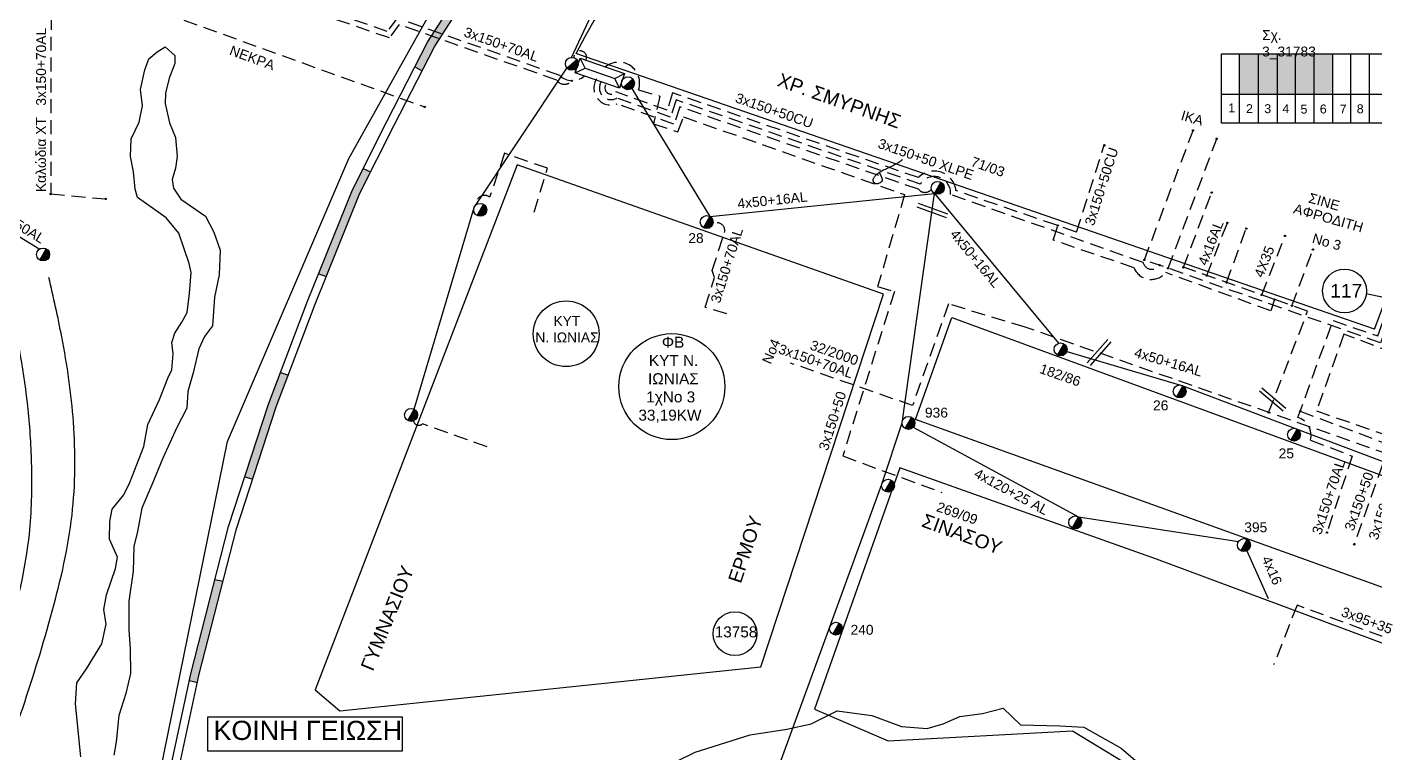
# Model space of a CAD drawing. Header units: millimetres. Extents: x 1421 to 7616, y 908 to 2861.
# Drawn here: x 7009.7 to 7255.4, y 2169.3 to 2301.8 of the extents above; entities that cross this region are included whole.
import ezdxf
from ezdxf.enums import TextEntityAlignment as Align
from ezdxf.lldxf.tags import DXFTag

# ---------------------------------------------------------------- set-up
doc = ezdxf.new("R2010")
doc.units = ezdxf.units.MM
doc.linetypes.add('DASHED', pattern=[19.05, 12.7, -6.35])
for name, color, linetype, lineweight in [('3x150+35', 7, 'DASHED', 30), ('3x150+50', 7, 'Continuous', 30), ('3x150+50 XLPE', 7, 'SYN_LINE', 30), ('3x150+70', 7, 'Continuous', 30), ('4x16', 7, 'Continuous', 30), ('4X35', 7, 'DASHED', 30), ('Άγνωστα', 7, 'Continuous', 30), ('Γυμνά εναέρια ΧΤ (3Φ) 4x50AL', 7, 'Continuous', 30), ('Γυμνά εναέρια ΧΤ και ΦΟΠ (3Φ)   4x50+16AL', 7, 'Continuous', 30), ('Εναέρια παροχή ΧΤ 4x16', 7, 'SYN_LINE', 30), ('Καλωδια Χ.Τ 3x95+35', 7, 'DASHED', 30), ('Καλώδια ΧΤ   3x150+50CU', 7, 'DASHED', 30), ('Καλώδια ΧΤ   3x150+70AL', 7, 'DASHED', 30), ('Καλώδια ΧΤ   3x150AL+50CU', 7, 'DASHED', 30), ('Συνεστραμμένα ΧΤ   3x70+54.6+25 AL', 7, 'SYN_LINE', 30), ('Συνεστραμμένα ΧΤ   4x120+25 AL', 7, 'SYN_LINE', 30), ('Υπόγεια Καλώδια Δικτύου ΧΤ   .10', 7, 'DASHED', 30), ('Υπόγεια Καλώδια Δικτύου ΧΤ   .15', 7, 'DASHED', 30), ('Υπόγεια καλώδια Παροχών ΧΤ   4x16AL', 7, 'DASHED', 30)]:
    doc.layers.add(name, color=color, linetype=linetype, lineweight=lineweight)
for name, color, linetype in [('Pillar OTE', 7, 'Continuous'), ('TEXT ΚΑΛΩΔΙΩΝ', 7, 'Continuous'), ('ΑΓΝΩΣΤΟ ΥΠΟΓΕΙΟ ΚΑΛΩΔΙΟ', 7, 'DASHED'), ('Επιγραφές - Σχήματα', 7, 'Continuous'), ('Στύλος ΦΜ', 7, 'Continuous'), ('Στύλος ΦΜ @ 1', 7, 'Continuous'), ('Συνδέσεις', 7, 'Continuous'), ('Τομή', 7, 'Continuous'), ('Υποσταθμός εναέριος 2 στύλων', 7, 'Continuous'), ('Υποσταθμός πόλεως', 7, 'Continuous'), ('Υπόβαθρο ΔΕΗ', 7, 'Continuous'), ('ΦΥΣΙΚΟ ΑΕΡΙΟ', 7, 'NATURAL_GAS_SUPPLY')]:
    doc.layers.add(name, color=color, linetype=linetype)
doc.styles.add('arial', font='ARIAL.TTF')
doc.styles.get("Standard").update_dxf_attribs({"font": 'ARIAL.TTF', "height": 1.8})
tags = doc.linetypes.add('NATURAL_GAS_SUPPLY', pattern='A,12.7,-5.08,["ΦΑ",Standard,S=2.54,R=0,X=-2.54,Y=-1.27],-5.08', length=22.86).pattern_tags.tags
tags[6] = DXFTag(74, 10)
doc.linetypes.add('PRANES_1r', pattern='A,0.5,[137,SPECLINE.shx,S=1,R=180,X=0,Y=0],0.5', length=1)
doc.linetypes.add('SYN_LINE', pattern='A,0.5,-0.0001,["/\\/\\/\\/",Standard,S=0.1,R=0,X=0,Y=-0.05],-0.25', length=0.7501)

# ---------------------------------------------------------------- blocks, each defined once
blk = doc.blocks.new('ΥΠΑΡΧΩΝ ΤΣΙΜΕΝΤΕΝΙΟΣ ΣΤΥΛΟΣ')
at = {"layer": 'Στύλος ΦΜ'}
blk.add_hatch(color=7, dxfattribs=at).paths.add_polyline_path([(-1.29, -2.28, 0.574793), (2.62, 0, 0.268822), (1.3, 2.27)])
at = {"layer": 'Στύλος ΦΜ', "color": 7}
blk.add_line((-1.29, -2.28), (1.3, 2.27), dxfattribs=at)
blk.add_circle((0, 0), 2.62, dxfattribs=at)
at = {"layer": 'Στύλος ΦΜ', "flags": 4}
for tag, p in [('ΑΡΙΘΜΟΣ', (-4.68, 8.05)), ('ΤΥΠΟΣ', (-4.91, 3.03))]:
    blk.add_attdef(tag, p, '', height=4, dxfattribs=at)
blk = doc.blocks.new('ΥΠΟΣΤΑΘΜΟΣ ΕΝΑΕΡΙΟΣ ΕΠΙ 2 ΣΤΥΛΩΝ')
at = {"layer": 'Υποσταθμός εναέριος 2 στύλων', "linetype": 'Continuous'}
for points in [[(-11.97, -2.11, 0.574793), (-8.45, -0.07, 0.268822), (-9.64, 1.98)], [(9.68, -2.15, 0.574793), (13.19, -0.1, 0.268822), (12.01, 1.95)]]:
    blk.add_hatch(color=256, dxfattribs=at).paths.add_polyline_path(points)
for p, q in [((-11.97, -2.11), (-9.64, 1.98)), ((9.68, -2.15), (12.01, 1.95))]:
    blk.add_line(p, q, dxfattribs=at)
for centre in [(-10.81, -0.07), (10.84, -0.1)]:
    blk.add_circle(centre, 2.36, dxfattribs=at)
at = {"layer": 'Υποσταθμός πόλεως', "linetype": 'Continuous', "ltscale": 40}
blk.add_lwpolyline([(-8.57, 2.82), (8.57, 2.82), (8.57, -2.82), (-8.57, -2.82)], close=True, dxfattribs=at)
for points in [[(-5.75, 0), (-8.57, 2.82)], [(-8.57, -2.82), (-5.75, 0)], [(-5.75, 0), (5.75, 0)], [(5.75, 0), (8.57, 2.82)], [(8.57, -2.82), (5.75, 0)]]:
    blk.add_lwpolyline(points, dxfattribs=at)
at = {"layer": 'Υποσταθμός εναέριος 2 στύλων', "ltscale": 40, "flags": 1}
for tag, p in [('ΜΕΤΑΣΧΗΜΑΤΙΣΜΟΣ', (14.09, 2.51)), ('ΙΣΧΥΣ', (14.07, -0.28)), ('ΑΡΙΘΜΟΣ', (14.19, -3))]:
    blk.add_attdef(tag, p, '', height=1.8, dxfattribs=at)
blk = doc.blocks.new('_ΣΥΝΔΕΣΗ')
at = {"layer": 'Συνδέσεις', "linetype": 'SYN_LINE', "ltscale": 40}
blk.add_hatch(color=256, dxfattribs=at).paths.add_polyline_path([(0.5, -0.01, 1), (-0.5, -0.01, 1)])
at = {"layer": 'Συνδέσεις'}
blk.add_circle((0, -0.01), 0.5, dxfattribs=at)
blk = doc.blocks.new('ΤΟΜΗ')
at = {"layer": 'Τομή', "ltscale": 40}
for p, q in [((11.33, -0.65), (-11.4, -0.65)), ((11.33, -3.42), (-11.4, -3.42))]:
    blk.add_line(p, q, dxfattribs=at)

msp = doc.modelspace()

# ---------------------------------------------------------------- hatches: boundary and pattern name
at = {"layer": 'Καλώδια ΧΤ   3x150AL+50CU', "linetype": 'DASHED', "lineweight": -3, "ltscale": 0.2}
h = msp.add_hatch(color=2, dxfattribs=at)
h.dxf.hatch_style = 1
h.paths.add_polyline_path([(7234.14, 2296.87), (7230.7, 2296.87), (7230.7, 2289.51), (7234.14, 2289.5)])
h = msp.add_hatch(color=5, dxfattribs=at)
h.dxf.hatch_style = 1
h.paths.add_polyline_path([(7234.14, 2289.5), (7237.58, 2289.5), (7237.58, 2296.87), (7234.14, 2296.87)])
h = msp.add_hatch(color=27, dxfattribs=at)
h.dxf.hatch_style = 1
h.paths.add_polyline_path([(7240.87, 2296.87), (7237.58, 2296.87), (7237.58, 2289.5), (7240.87, 2289.5)])
h = msp.add_hatch(color=6, dxfattribs=at)
h.dxf.hatch_style = 1
h.paths.add_polyline_path([(7240.87, 2289.5), (7244.26, 2289.49), (7244.26, 2296.87), (7240.87, 2296.87)])
h = msp.add_hatch(color=133, dxfattribs=at)
h.dxf.hatch_style = 1
h.paths.add_polyline_path([(7244.26, 2289.49), (7247.66, 2289.49), (7247.66, 2296.87), (7244.26, 2296.87)])
at = {"layer": 'Υπόβαθρο ΔΕΗ', "linetype": 'Continuous', "lineweight": -3, "ltscale": 0.1}
h = msp.add_hatch(color=256, dxfattribs=at)
h.dxf.hatch_style = 1
h.paths.add_polyline_path([(7045.41, 2200.62), (7043.94, 2200.95), (7039.53, 2183.74), (7039.27, 2182.51), (7040.73, 2182.15), (7040.99, 2183.4)])
h.paths.add_polyline_path([(7055.12, 2232.43), (7057.31, 2238.21), (7055.9, 2238.72), (7053.7, 2232.93), (7049.38, 2219.69), (7050.82, 2219.25)])
h.paths.add_polyline_path([(7070.35, 2271.44), (7072.31, 2275.33), (7070.94, 2275.94), (7068.98, 2272.06), (7062.83, 2256.73), (7064.25, 2256.24)])
h.paths.add_polyline_path([(7091.64, 2310.14), (7091.71, 2310.23), (7090.5, 2311.11), (7090.4, 2310.98), (7082.69, 2298.99), (7080.36, 2294.46), (7081.69, 2293.77), (7083.99, 2298.24)])
h.paths.add_polyline_path([(7117.48, 2339), (7118.73, 2340.14), (7117.68, 2341.21), (7116.44, 2340.08), (7103.26, 2326.89), (7104.35, 2325.86)])
h.paths.add_polyline_path([(7146.02, 2362.44), (7150.02, 2365.2), (7149.11, 2366.39), (7145.15, 2363.66), (7132.71, 2354.56), (7133.48, 2353.27)])
h.paths.add_polyline_path([(7186.67, 2383.53), (7186.12, 2384.93), (7169.78, 2377.84), (7166.95, 2376.36), (7167.69, 2375.06), (7170.43, 2376.48)])
h.paths.add_polyline_path([(7225.06, 2396.71), (7224.54, 2398.12), (7206.55, 2392.26), (7205.62, 2391.94), (7206.16, 2390.54), (7207.02, 2390.83)])

# ---------------------------------------------------------------- linework, layer by layer
at = {"lineweight": -3, "ltscale": 0.2}
msp.add_circle((7127.2, 2236.13), 9.67, dxfattribs=at)
at = {"layer": '3x150+35', "color": 206, "lineweight": -3, "ltscale": 0.2}
msp.add_lwpolyline([(7102.1, 2267.94), (7104.55, 2275.96), (7096.7, 2278.72), (7094, 2270.69, 0.683676), (7091.59, 2269.35, -8.636527)], format="xyb", dxfattribs=at)
at = {"layer": '3x150+50', "color": 30, "linetype": 'DASHED', "lineweight": -3, "ltscale": 0.2}
msp.add_lwpolyline([(7115.11, 2294.45, -0.756856), (7121.14, 2290.3), (7125.04, 2289.15), (7123.86, 2284.07), (7128.33, 2282.61), (7129.32, 2285.36), (7169.64, 2271.17), (7164.71, 2254.4), (7167.78, 2253.49), (7158.36, 2223.48), (7176.44, 2216.82)], format="xyb", dxfattribs=at)
at = {"layer": '3x150+50', "color": 27, "linetype": 'DASHED', "lineweight": -3, "ltscale": 0.2}
msp.add_lwpolyline([(7241.74, 2231.65), (7258.03, 2225.5), (7251.59, 2207.36)], dxfattribs=at)
at = {"layer": '3x150+50', "color": 206, "linetype": 'DASHED', "lineweight": -3, "ltscale": 0.2}
msp.add_arc((7110.51, 2296.21), 1.17, 332.6271, 182.705, dxfattribs=at)
at = {"layer": '3x150+50 XLPE', "color": 6, "linetype": 'DASHED', "lineweight": -3, "ltscale": 0.2}
msp.add_lwpolyline([(7174.52, 2272.15, -0.480899), (7172.16, 2272.14), (7128.64, 2287.19), (7127.6, 2283.99), (7117.26, 2287.72, -0.723703), (7113.48, 2292.27, -0.723703)], format="xyb", dxfattribs=at)
at = {"layer": '3x150+50 XLPE', "color": 62, "linetype": 'DASHED', "lineweight": -3, "ltscale": 0.2}
msp.add_lwpolyline([(7216.1, 2258.28, -0.647665), (7213.09, 2258.79), (7178, 2271.19, 0.787628), (7172.49, 2273.09), (7127.99, 2288.44), (7126.97, 2285.28), (7117.21, 2288.8, -0.788055), (7114.33, 2291.74)], format="xyb", dxfattribs=at)
msp.add_lwpolyline([(7258.07, 2248.68), (7256.36, 2244.14), (7213.34, 2259.25)], dxfattribs=at)
at = {"layer": '3x150+70', "color": 133, "linetype": 'DASHED', "lineweight": -3, "ltscale": 0.2}
msp.add_lwpolyline([(7261.82, 2242.48, -0.598871), (7258.75, 2242.28), (7249.71, 2245.69), (7244.7, 2231.7), (7271.51, 2222.44, -0.940521), (7270.62, 2218.9), (7269, 2219.37)], format="xyb", dxfattribs=at)
at = {"layer": '3x150+70', "color": 206, "linetype": 'DASHED', "lineweight": -3, "ltscale": 0.2}
msp.add_lwpolyline([(7093.54, 2225.17), (7081.74, 2229.33, -0.572217), (7080.11, 2229.88, -6.288294)], format="xyb", dxfattribs=at)
at = {"layer": '4x16', "color": 133, "linetype": 'DASHED', "lineweight": -3, "ltscale": 0.2}
msp.add_lwpolyline([(7014.01, 2271.28), (7024, 2270.37)], dxfattribs=at)
at = {"layer": '4X35', "color": 1, "lineweight": -3, "ltscale": 0.2}
msp.add_lwpolyline([(7234.73, 2252.86), (7238.96, 2263.64)], dxfattribs=at)
at = {"layer": 'Pillar OTE', "lineweight": -3, "ltscale": 40}
for points in [[(7227.37, 2284.23), (7227.37, 2296.87), (7257.7, 2296.87), (7257.7, 2284.2), (7227.37, 2284.23)], [(7230.7, 2284.23), (7230.7, 2296.87)], [(7234.14, 2284.22), (7234.14, 2296.87)], [(7237.58, 2284.22), (7237.58, 2296.87)], [(7240.87, 2284.22), (7240.87, 2296.87)], [(7244.26, 2284.21), (7244.26, 2296.87)], [(7247.66, 2284.21), (7247.66, 2296.87)], [(7250.99, 2284.21), (7250.99, 2296.87)], [(7254.38, 2284.2), (7254.38, 2296.87)], [(7227.37, 2289.51), (7257.7, 2289.48)]]:
    msp.add_lwpolyline(points, dxfattribs=at)
at = {"layer": 'Άγνωστα', "lineweight": -3}
msp.add_lwpolyline([(7164.92, 2275.27), (7165.25, 2274.76), (7165.44, 2274.34), (7165.52, 2274.01), (7165.52, 2273.76), (7165.44, 2273.56), (7165.31, 2273.42), (7165.17, 2273.32), (7165.02, 2273.25), (7164.89, 2273.2), (7164.77, 2273.16), (7164.68, 2273.13), (7164.59, 2273.12), (7164.52, 2273.12), (7164.45, 2273.13), (7164.39, 2273.15), (7164.33, 2273.18), (7164.27, 2273.22), (7164.2, 2273.25), (7164.14, 2273.3), (7164.08, 2273.35), (7164.03, 2273.4), (7163.98, 2273.46), (7163.94, 2273.53), (7163.91, 2273.59), (7163.89, 2273.66), (7163.88, 2273.73), (7163.89, 2273.81), (7163.9, 2273.88), (7163.92, 2273.96), (7163.95, 2274.04), (7163.98, 2274.13), (7164.02, 2274.21), (7164.07, 2274.3), (7164.13, 2274.39), (7164.19, 2274.48), (7164.26, 2274.57), (7164.33, 2274.67), (7164.42, 2274.76), (7164.51, 2274.85), (7164.62, 2274.94), (7164.73, 2275.04), (7164.86, 2275.13), (7164.99, 2275.22), (7165.14, 2275.32), (7165.31, 2275.41), (7165.49, 2275.51), (7165.68, 2275.61), (7165.9, 2275.72), (7166.13, 2275.82), (7166.37, 2275.94), (7166.63, 2276.05), (7166.89, 2276.17), (7167.15, 2276.29), (7167.4, 2276.41), (7167.64, 2276.53), (7167.87, 2276.65), (7168.08, 2276.76), (7168.28, 2276.88), (7168.45, 2276.99), (7168.6, 2277.09), (7168.74, 2277.19), (7168.86, 2277.27), (7168.96, 2277.35), (7169.04, 2277.41), (7169.1, 2277.46), (7169.15, 2277.5), (7169.19, 2277.53), (7169.21, 2277.55), (7169.23, 2277.56), (7169.24, 2277.56), (7169.24, 2277.57), (7169.24, 2277.57), (7169.24, 2277.57), (7169.24, 2277.57), (7169.24, 2277.57), (7169.24, 2277.57), (7169.24, 2277.57), (7169.24, 2277.57), (7169.24, 2277.57), (7169.24, 2277.57)], dxfattribs=at)
at = {"layer": 'ΑΓΝΩΣΤΟ ΥΠΟΓΕΙΟ ΚΑΛΩΔΙΟ', "color": 62, "lineweight": -3, "ltscale": 0.2}
for points in [[(7213.34, 2259.25), (7222.21, 2282.89)], [(7217.67, 2257.73), (7226.54, 2281.37)]]:
    msp.add_lwpolyline(points, dxfattribs=at)
at = {"layer": 'ΑΓΝΩΣΤΟ ΥΠΟΓΕΙΟ ΚΑΛΩΔΙΟ', "color": 1, "lineweight": -3, "ltscale": 0.2}
for points in [[(7220.46, 2257.9), (7225.62, 2271.54)], [(7228.32, 2255.12), (7231.9, 2264.98)], [(7240.24, 2250.9), (7244.07, 2261.13)], [(7237.07, 2252.03), (7220.46, 2257.9)]]:
    msp.add_lwpolyline(points, dxfattribs=at)
msp.add_lwpolyline([(7235.99, 2231.43), (7243.1, 2249.88), (7237.07, 2252.03), (7236.38, 2249.96), (7217.23, 2256.93, -0.565298), (7211.42, 2257.82), (7196.71, 2262.87), (7197.54, 2265.5)], format="xyb", dxfattribs=at)
at = {"layer": 'Γυμνά εναέρια ΧΤ (3Φ) 4x50AL', "color": 6, "lineweight": -3, "ltscale": 0.1}
msp.add_lwpolyline([(7146.29, 2165.69), (7156, 2192.32), (7165.46, 2218.31), (7169.17, 2229.52), (7175.09, 2271.38)], dxfattribs=at)
at = {"layer": 'Γυμνά εναέρια ΧΤ (3Φ) 4x50AL', "color": 27, "lineweight": -3, "ltscale": 0.1}
msp.add_lwpolyline([(7000.66, 2268.17), (7012, 2261.24)], dxfattribs=at)
at = {"layer": 'Γυμνά εναέρια ΧΤ και ΦΟΠ (3Φ)   4x50+16AL', "color": 2, "lineweight": -3, "ltscale": 0.1}
msp.add_lwpolyline([(7108.89, 2296.21), (7117.08, 2313.66)], dxfattribs=at)
at = {"layer": 'Γυμνά εναέρια ΧΤ και ΦΟΠ (3Φ)   4x50+16AL', "color": 5, "lineweight": -3, "ltscale": 0.1}
for points in [[(7119.89, 2290.53), (7134.14, 2267.18), (7175.09, 2271.38), (7197.7, 2244.04)], [(7199.19, 2242.56), (7220.36, 2236.29), (7241.19, 2228.4), (7294.38, 2208.31), (7318, 2198.89)]]:
    msp.add_lwpolyline(points, dxfattribs=at)
at = {"layer": 'Εναέρια παροχή ΧΤ 4x16', "color": 6, "linetype": 'SYN_LINE', "lineweight": -3, "ltscale": 12}
msp.add_lwpolyline([(7232.04, 2206.18), (7235.9, 2197.49)], dxfattribs=at)
at = {"layer": 'Επιγραφές - Σχήματα', "color": 173, "lineweight": -3}
msp.add_lwpolyline([(7042.59, 2169.67), (7078.1, 2169.67), (7078.1, 2175.85), (7042.59, 2175.85)], close=True, dxfattribs=at)
at = {"layer": 'Καλωδια Χ.Τ 3x95+35', "color": 133, "lineweight": -3, "ltscale": 0.2}
msp.add_lwpolyline([(7284.41, 2181.9), (7270.03, 2187.34), (7267.46, 2186.56), (7241.17, 2196.26), (7236.89, 2185.36)], dxfattribs=at)
at = {"layer": 'Καλώδια ΧΤ   3x150+50CU', "color": 1, "lineweight": -3, "ltscale": 0.2}
msp.add_lwpolyline([(7200.96, 2264.32), (7178.99, 2271.9, 0.634743), (7172.15, 2274.26), (7127.35, 2289.72), (7126.34, 2286.57), (7117.01, 2289.93, -0.95341), (7115.18, 2291.21)], format="xyb", dxfattribs=at)
msp.add_lwpolyline([(7200.96, 2264.32), (7206.03, 2280.16)], dxfattribs=at)
at = {"layer": 'Καλώδια ΧΤ   3x150+70AL', "color": 133, "lineweight": -3, "ltscale": 0.2}
for points in [[(7111.25, 2292.8, -0.402843), (7106.77, 2292.9), (7077.12, 2303.38), (7075.35, 2300.94), (7054.53, 2308.14, 0.727101), (7049.14, 2310), (7013.14, 2322.47)], [(7108.98, 2291.95, -0.504318), (7106.23, 2292.03), (7077.49, 2302.19), (7075.72, 2299.75), (7054.28, 2307.16, -0.532849), (7048.73, 2309.08), (7015.06, 2320.66)]]:
    msp.add_lwpolyline(points, format="xyb", dxfattribs=at)
msp.add_lwpolyline([(7015.06, 2320.66), (7014.07, 2315.22), (7014.01, 2271.28)], dxfattribs=at)
at = {"layer": 'Καλώδια ΧΤ   3x150+70AL', "color": 5, "lineweight": -3, "ltscale": 0.2}
msp.add_lwpolyline([(7137.21, 2249.4), (7133.29, 2250.62), (7135.01, 2256.07), (7134.58, 2257.29), (7136.79, 2264.26, 0.768034), (7134.61, 2265.65, 1.559023)], format="xyb", dxfattribs=at)
at = {"layer": 'Καλώδια ΧΤ   3x150+70AL', "color": 1, "lineweight": -3, "ltscale": 0.2}
for points in [[(7261.58, 2222.46), (7191.61, 2246.99), (7177.61, 2251.22), (7171.09, 2232.68)], [(7171.09, 2232.68), (7148.82, 2240.43)]]:
    msp.add_lwpolyline(points, dxfattribs=at)
at = {"layer": 'Καλώδια ΧΤ   3x150+70AL', "color": 27, "lineweight": -3, "ltscale": 0.2}
msp.add_lwpolyline([(7241.33, 2230.53, -0.389363), (7243.62, 2226.37), (7251.23, 2223.46), (7246.61, 2209.5)], format="xyb", dxfattribs=at)
at = {"layer": 'Συνεστραμμένα ΧΤ   3x70+54.6+25 AL', "color": 206, "lineweight": -3, "ltscale": 15}
msp.add_lwpolyline([(7080.26, 2232), (7091.17, 2268.79), (7108.1, 2294.26)], dxfattribs=at)
at = {"layer": 'Συνεστραμμένα ΧΤ   4x120+25 AL', "color": 6, "lineweight": -3, "ltscale": 15}
msp.add_lwpolyline([(7171.22, 2228.72), (7201.32, 2212.38), (7230.52, 2207.9)], dxfattribs=at)
at = {"layer": 'Υπόβαθρο ΔΕΗ', "linetype": 'Continuous', "lineweight": -3, "ltscale": 0.1}
for points in [[(7035.18, 2163.37), (7039.53, 2183.74), (7046.42, 2210.61), (7053.7, 2232.93), (7060.82, 2251.72), (7068.98, 2272.06), (7075.24, 2284.49), (7082.69, 2298.99), (7090.4, 2310.98), (7096.69, 2319.68), (7103.07, 2326.69), (7116.44, 2340.08), (7131.12, 2353.4), (7145.15, 2363.66), (7153.21, 2369.22), (7169.78, 2377.84), (7189.74, 2386.49), (7206.55, 2392.26), (7224.92, 2398.24), (7243.21, 2403.27)], [(7036.63, 2163), (7040.99, 2183.4), (7047.86, 2210.19), (7055.12, 2232.43), (7062.22, 2251.18), (7070.35, 2271.44), (7076.58, 2283.81), (7083.99, 2298.24), (7091.64, 2310.14), (7097.86, 2318.73), (7104.15, 2325.66), (7117.48, 2339), (7132.07, 2352.24), (7146.02, 2362.44), (7153.99, 2367.93), (7170.43, 2376.48), (7190.28, 2385.09), (7207.02, 2390.83), (7225.35, 2396.8), (7243.61, 2401.83)], [(7080.36, 2294.46), (7081.69, 2293.77)], [(7070.94, 2275.94), (7072.31, 2275.33)], [(7062.83, 2256.73), (7064.25, 2256.24)], [(7055.9, 2238.72), (7057.31, 2238.21)], [(7049.38, 2219.69), (7050.82, 2219.25)], [(7043.94, 2200.95), (7045.41, 2200.62)], [(7039.27, 2182.51), (7040.73, 2182.15)]]:
    msp.add_lwpolyline(points, dxfattribs=at)
at = {"layer": 'Υπόβαθρο ΔΕΗ', "lineweight": -3, "ltscale": 0.1}
for points in [[(7255.27, 2246.64), (7312.76, 2399.36), (7308, 2402.34), (7193, 2364.93)], [(7255.27, 2246.64), (7109.69, 2296.88)], [(7165.81, 2252.98), (7099.03, 2276.62), (7062.19, 2180.8), (7066.71, 2177)], [(7066.71, 2177), (7143.4, 2185.02), (7165.81, 2252.98)], [(7292.48, 2206.8), (7285.5, 2189.13), (7171.61, 2230.13), (7178.26, 2248.72), (7292.48, 2206.8)], [(7326.66, 2194.35), (7299.15, 2204.02), (7289.14, 2177.51), (7271.18, 2183.93), (7215.53, 2204.64), (7168.79, 2221.33), (7153.21, 2177.31), (7166.61, 2171.48), (7200.25, 2173.35), (7296.75, 2114.57)]]:
    msp.add_lwpolyline(points, dxfattribs=at)
at = {"layer": 'Υπόβαθρο ΔΕΗ', "linetype": 'PRANES_1r', "lineweight": -3, "ltscale": 0.5}
for points in [[(7019.46, 2168.59), (7018.51, 2178.26), (7018.73, 2182.09), (7020.55, 2184.64), (7023.32, 2189.22), (7024.12, 2192.78), (7023.68, 2195.47), (7024.19, 2198.16), (7025.79, 2202.96), (7026.16, 2205), (7024.7, 2208.3), (7024.78, 2211.5), (7025.21, 2213.76), (7027.32, 2216.38), (7028.42, 2218.63), (7030.97, 2225.2), (7031.71, 2229.23), (7033.81, 2233.81), (7035.37, 2237.65), (7036.1, 2239.21), (7036.29, 2242.13), (7036.07, 2244.18), (7036.63, 2245.87), (7037.87, 2247.89), (7038.88, 2249.68), (7039.28, 2253.11), (7039.62, 2256.96), (7039.23, 2258.58), (7037.32, 2264.14), (7035.07, 2266.95), (7029.79, 2270.66), (7029.39, 2272.17), (7029.1, 2275.35), (7028.54, 2278.1), (7028.65, 2281.36), (7030.11, 2284.39), (7030.73, 2287.37), (7030.34, 2290.34), (7031.18, 2293.91), (7031.91, 2295.94), (7033.43, 2297.23), (7034.88, 2298.14), (7036.61, 2296.56), (7036.61, 2295.09), (7035.61, 2292.41), (7034.93, 2289.68), (7034.88, 2287.79), (7035.67, 2284.27), (7036.72, 2281.59), (7037.04, 2278.1), (7036.72, 2276), (7036.14, 2273.9), (7036.35, 2272.37), (7037.72, 2270.32), (7042.24, 2267.23), (7043.7, 2264.32), (7044.89, 2261.02), (7044.69, 2256.52), (7043.83, 2252.43), (7043.5, 2247.24), (7042.04, 2245.26), (7040.98, 2243.01), (7039.99, 2238.65), (7039, 2235.24), (7038.8, 2232.2), (7037.01, 2228.7), (7034.43, 2223.08), (7032.45, 2218.19), (7030.58, 2213.93), (7029.79, 2209.7), (7029.12, 2206.99), (7029.04, 2202.46), (7028.21, 2197.02), (7028.21, 2191.79), (7028.46, 2188.25), (7028.54, 2183.8), (7027.71, 2180.17), (7026.4, 2176.14), (7025.94, 2171.33), (7025.53, 2168.9)], [(7127.89, 2167.7), (7131.44, 2169.44), (7141.47, 2172.59), (7148.19, 2173.65), (7152.61, 2174.61), (7157.32, 2177.01), (7163.66, 2176.14), (7169.06, 2174.13), (7173.76, 2173.74), (7176.64, 2174.6), (7179.72, 2175.95), (7183.85, 2176.52), (7187.59, 2177.48), (7190.76, 2174.41), (7197.9, 2174.22), (7202.32, 2174.03), (7209.13, 2170.19), (7214.34, 2165.68)]]:
    msp.add_lwpolyline(points, dxfattribs=at)
at = {"layer": 'Υπόβαθρο ΔΕΗ', "lineweight": -3}
msp.add_lwpolyline([(7259.24, 2251.9), (7253.79, 2253.04)], dxfattribs=at)
msp.add_circle((7249.82, 2253.58), 4, dxfattribs=at)
at = {"layer": 'Υπόβαθρο ΔΕΗ', "lineweight": -3, "ltscale": 0.1}
for centre, radius in [((7107.94, 2245.78), 6), ((7138.72, 2191.06), 4)]:
    msp.add_circle(centre, radius, dxfattribs=at)
msp.add_arc((7229.89, 2234.73), 135.32, 105.8207, 152.6613, dxfattribs=at)
for points in [[(6995.78, 2307.06), (7006.68, 2251.51), (7009.82, 2231.97), (7010.47, 2221.57), (7010.04, 2209.23), (7006.68, 2192.49), (7001.47, 2176.14), (6996.58, 2160.7)], [(7002.82, 2159.95), (7014.29, 2195.19), (7017.88, 2212.71), (7018.14, 2229.65), (7016.02, 2245.19), (7013.66, 2256.06)]]:
    msp.add_spline(points, degree=3, dxfattribs=at)
at = {"layer": 'Υπόγεια Καλώδια Δικτύου ΧΤ   .10', "color": 133, "lineweight": -3, "ltscale": 0.2}
msp.add_lwpolyline([(7014.06, 2306.41, -0.30673), (7020.34, 2309.47), (7082.18, 2287.16)], format="xyb", dxfattribs=at)
at = {"layer": 'Υπόγεια Καλώδια Δικτύου ΧΤ   .15', "color": 27, "lineweight": -3, "ltscale": 0.2}
msp.add_lwpolyline([(7241.33, 2230.53), (7247.72, 2248.18), (7255.86, 2245.37), (7267.91, 2277.39), (7283.2, 2271.94), (7289.83, 2288.98), (7304.86, 2283.7), (7308.46, 2294.85, 0.491578), (7309.49, 2296.32, -0.491578)], format="xyb", dxfattribs=at)
at = {"layer": 'Υπόγεια καλώδια Παροχών ΧΤ   4x16AL', "color": 1, "lineweight": -3, "ltscale": 0.2}
msp.add_lwpolyline([(7224.7, 2256.4), (7228.47, 2266)], dxfattribs=at)
at = {"layer": 'ΦΥΣΙΚΟ ΑΕΡΙΟ', "color": 85, "linetype": 'NATURAL_GAS_SUPPLY', "lineweight": -3}
msp.add_lwpolyline([(6957.83, 1847.1), (6894.08, 1934.22), (6902.13, 1942.28), (6914.13, 1956.11), (6928.76, 1972.5), (6936.98, 1981.64), (6972.96, 2042.3), (6993.25, 2077.39), (7017.28, 2136.87), (7027.79, 2146.71), (7033.22, 2162.16), (7046.23, 2226.14), (7068.31, 2277.74), (7091.24, 2318.78), (7129.64, 2356.05), (7174.19, 2392.48), (7190.52, 2418.73)], dxfattribs=at)

# ---------------------------------------------------------------- block references
at = {"layer": 'Στύλος ΦΜ @ 1', "lineweight": -3, "ltscale": 40, "xscale": 0.4499999999998181, "yscale": 0.4499999999998181, "zscale": 0.4499999999998181}
for p in [(7175.67, 2272.4), (7092.28, 2268.39), (7012.61, 2260.24), (7198.07, 2242.92), (7079.68, 2230.98), (7166.61, 2218.06), (7200.74, 2211.36)]:
    msp.add_blockref('ΥΠΑΡΧΩΝ ΤΣΙΜΕΝΤΕΝΙΟΣ ΣΤΥΛΟΣ', p, dxfattribs=at)
at = {"layer": 'Στύλος ΦΜ @ 1', "lineweight": -3, "ltscale": 40}
ref = msp.add_blockref('ΥΠΑΡΧΩΝ ΤΣΙΜΕΝΤΕΝΙΟΣ ΣΤΥΛΟΣ', (7133.55, 2266.16), dxfattribs=dict(at, xscale=0.4499999999998181, yscale=0.4499999999998181, zscale=0.4499999999998181))
ref.add_attrib('ΑΡΙΘΜΟΣ', '28', (7130.21, 2262.33), dxfattribs={"layer": 'Στύλος ΦΜ', "height": 1.8, "flags": 4})
ref = msp.add_blockref('ΥΠΑΡΧΩΝ ΤΣΙΜΕΝΤΕΝΙΟΣ ΣΤΥΛΟΣ', (7219.77, 2235.26), dxfattribs=dict(at, xscale=0.4499999999998181, yscale=0.4499999999998181, zscale=0.4499999999998181))
ref.add_attrib('ΑΡΙΘΜΟΣ', '26', (7214.92, 2231.81), dxfattribs={"layer": 'Στύλος ΦΜ', "height": 1.8, "flags": 4})
ref = msp.add_blockref('ΥΠΑΡΧΩΝ ΤΣΙΜΕΝΤΕΝΙΟΣ ΣΤΥΛΟΣ', (7170.34, 2229.51), dxfattribs=dict(at, xscale=0.4499999999998181, yscale=0.4499999999998181, zscale=0.4499999999998181))
ref.add_attrib('ΑΡΙΘΜΟΣ', '936', (7173.34, 2230.49), dxfattribs={"layer": 'Στύλος ΦΜ', "height": 1.8, "flags": 4})
ref = msp.add_blockref('ΥΠΑΡΧΩΝ ΤΣΙΜΕΝΤΕΝΙΟΣ ΣΤΥΛΟΣ', (7240.61, 2227.37), dxfattribs=dict(at, xscale=0.4499999999998181, yscale=0.4499999999998181, zscale=0.4499999999998181))
ref.add_attrib('ΑΡΙΘΜΟΣ', '25', (7237.81, 2223.05), dxfattribs={"layer": 'Στύλος ΦΜ', "height": 1.8, "flags": 4})
ref = msp.add_blockref('ΥΠΑΡΧΩΝ ΤΣΙΜΕΝΤΕΝΙΟΣ ΣΤΥΛΟΣ', (7231.48, 2207.22), dxfattribs=dict(at, xscale=0.4499999999998181, yscale=0.4499999999998181, zscale=0.4499999999998181))
ref.add_attrib('ΑΡΙΘΜΟΣ', '395', (7231.54, 2209.57), dxfattribs={"layer": 'Στύλος ΦΜ', "height": 1.8, "flags": 4})
ref = msp.add_blockref('ΥΠΑΡΧΩΝ ΤΣΙΜΕΝΤΕΝΙΟΣ ΣΤΥΛΟΣ', (7157.13, 2191.98), dxfattribs=dict(at, xscale=0.4499999999998181, yscale=0.4499999999998181, zscale=0.4499999999998181))
ref.add_attrib('ΑΡΙΘΜΟΣ', '240', (7159.78, 2190.87), dxfattribs={"layer": 'Στύλος ΦΜ', "height": 1.8, "flags": 4})
at = {"layer": 'Συνδέσεις', "lineweight": -3, "xscale": 0.25, "yscale": 0.25, "zscale": 0.25}
for p in [(7108.98, 2291.95), (7082.18, 2287.17), (7222.21, 2282.89), (7206.04, 2280.16), (7226.54, 2281.37), (7014.01, 2271.28), (7024, 2270.38), (7225.62, 2271.54), (7197.54, 2265.51), (7228.47, 2266.01), (7231.9, 2264.98), (7238.96, 2263.64), (7244.07, 2261.13), (7213.34, 2259.26), (7216.1, 2258.29), (7217.67, 2257.74), (7220.46, 2257.9), (7224.71, 2256.4), (7228.32, 2255.13), (7234.73, 2252.86), (7237.07, 2252.03), (7240.25, 2250.9), (7235.99, 2231.43), (7241.74, 2231.65), (7246.61, 2209.5), (7251.59, 2207.36)]:
    msp.add_blockref('_ΣΥΝΔΕΣΗ', p, dxfattribs=at)
at = {"layer": 'Τομή', "lineweight": -3, "xscale": 0.25, "yscale": 0.25, "zscale": 0.25}
for p, rotation in [((7174.91, 2268.7), 339.8630470351996), ((7204.69, 2242.72), 48.93188075510586), ((7237.04, 2234.11), 319.7018167399762)]:
    msp.add_blockref('ΤΟΜΗ', p, dxfattribs=dict(at, rotation=rotation))
at = {"layer": 'Υποσταθμός εναέριος 2 στύλων', "lineweight": -3, "xscale": 0.4999999999999996, "yscale": 0.4999999999999996, "zscale": 0.4999999999999996, "rotation": 340.9600832186778}
msp.add_blockref('ΥΠΟΣΤΑΘΜΟΣ ΕΝΑΕΡΙΟΣ ΕΠΙ 2 ΣΤΥΛΩΝ', (7114.1, 2293.3), dxfattribs=at)

# ---------------------------------------------------------------- texts
at = {"lineweight": -3, "ltscale": 40, "char_height": 2.5, "attachment_point": 1, "style": 'arial'}
for s, insert, width, rotation in [('XΡ. ΣΜΥΡΝΗΣ', (7147.08, 2293.41), 25.1405, 340.4495), ('ΕΡΜΟΥ', (7137.4, 2200.88), 24.2316, 71.3623), ('ΣΙΝΑΣΟΥ', (7173.4, 2213.02), 24.2316, 339.8921), ('ΓΥΜΝΑΣΙΟΥ', (7070.41, 2185.01), 24.2316, 67.9989)]:
    msp.add_mtext(s, dxfattribs=dict(at, insert=insert, width=width, rotation=rotation))
at = {"lineweight": -3, "ltscale": 30, "char_height": 1.63, "width": 11.2573, "attachment_point": 1}
for s, insert in [('1', (7228.62, 2287.79)), ('2', (7231.85, 2287.66)), ('3', (7235.18, 2287.66)), ('4', (7238.49, 2287.66)), ('6', (7245.31, 2287.6)), ('7', (7248.94, 2287.6)), ('8', (7252.05, 2287.63)), ('5', (7241.79, 2287.57))]:
    msp.add_mtext(s, dxfattribs=dict(at, insert=insert))
at = {"layer": 'TEXT ΚΑΛΩΔΙΩΝ', "lineweight": -3, "ltscale": 0.1, "style": 'arial'}
for s, rotation, p in [('Καλώδια ΧΤ   3x150+70AL', 89.9209, (7012.23, 2286.6)), ('3x150+70AL', 340.5359, (7096.13, 2298.57)), (' 3x150+50CU', 340.9601, (7145.56, 2286.62)), ('3x150+50 XLPE', 340.9351, (7173.52, 2277.63)), ('3x150+50CU', 72.2195, (7205.52, 2272.65)), (' 4x50+16AL', 5.8437, (7145.19, 2270.12)), (' 4x50AL', 328.5542, (7008.77, 2265.33)), ('4x16AL', 68.6095, (7225.43, 2262.37)), ('  3x150+70AL', 72.5213, (7137.01, 2257.58)), ('4x50+16AL', 309.5888, (7182.56, 2259.52)), ('4X35', 68.565, (7235.18, 2258.93)), (' 3x150+70AL', 340.8116, (7153.14, 2240.9)), (' 4x50+16AL', 343.479, (7217.39, 2240.72)), ('3x150+50 ', 72.2393, (7156.58, 2230.21)), ('3x150+70AL', 71.7127, (7246.91, 2216)), ('   4x120+25 AL', 331.5073, (7188.18, 2217.47)), ('3x150+50', 70.4558, (7252.46, 2215.19)), ('3x150+50', 71.6787, (7256.74, 2213.57)), (' 4x16', 293.9149, (7236.45, 2202.93)), ('3x95+35', 339.7537, (7253.92, 2193.48))]:
    msp.add_text(s, height=1.8, rotation=rotation, dxfattribs=at).set_placement(p, align=Align.MIDDLE_CENTER)
at = {"layer": 'Άγνωστα', "color": 7, "lineweight": -3}
note = msp.add_mtext_dynamic_manual_height_columns('Σχ. ', width=1.8, gutter_width=2.31, heights=[0.73, 0], dxfattribs=dict(at, insert=(7230.69, 2301.17), char_height=1.8, attachment_point=1))
for column, words in zip(note.columns.linked_columns, ['3_31783']):
    column.text = words
at = {"layer": 'Άγνωστα', "color": 7, "lineweight": -3, "char_height": 1.8, "attachment_point": 1}
for s, width, heights, insert, rotation in [('ΝΕΚΡΑ', 1.8, [0.73], (7047.04, 2298.43), 340.0358), ('IKA', 10.8205, [0.73], (7220.36, 2286.56), 344.1111), ('71/03', 1.8, [1.99], (7182.15, 2278.14), 340.6274), (' No 3', 10.8205, [0.73], (7243.6, 2264.33), 344.1111), ('No4', 1.8, [1.99], (7143.58, 2240.8), 66.8099), ('32/2000', 1.8, [1.99], (7152.84, 2244.67), 340.6274), ('182/86', 1.8, [1.99], (7194.67, 2240.37), 340.6274), ('269/09', 1.8, [1.99], (7175.89, 2215.16), 340.6274)]:
    msp.add_mtext_dynamic_manual_height_columns(s, width=width, gutter_width=2.31, heights=heights, dxfattribs=dict(at, insert=insert, rotation=rotation))
at = {"layer": 'Άγνωστα', "color": 7, "lineweight": -3}
note = msp.add_mtext_dynamic_manual_height_columns('ΣΙΝΕ\\P', width=10.8205, gutter_width=2.31, heights=[0.73, 0], dxfattribs=dict(at, insert=(7230.97, 2275.1), char_height=1.8, attachment_point=1, rotation=344.1111))
for column, words in zip(note.columns.linked_columns, ['\\P']):
    column.text = words
note = msp.add_mtext_dynamic_manual_height_columns('ΑΦΡΟΔΙΤΗ\\P', width=10.8205, gutter_width=2.31, heights=[0.73, 0], dxfattribs=dict(at, insert=(7228.23, 2273.14), char_height=1.8, attachment_point=1, rotation=344.1111))
at = {"layer": 'Άγνωστα', "color": 7, "lineweight": -3, "insert": (7247.21, 2254.87), "char_height": 2.5, "width": 4.551914400963142e-14, "attachment_point": 1}
msp.add_mtext('117', dxfattribs=at)
at = {"layer": 'Επιγραφές - Σχήματα', "color": 173, "lineweight": -3, "insert": (7043.67, 2175.17), "char_height": 3.5, "width": 35.1311, "attachment_point": 1}
msp.add_mtext('KOINH ΓΕΙΩΣΗ', dxfattribs=at)
at = {"layer": 'Υπόβαθρο ΔΕΗ', "lineweight": -3, "attachment_point": 1}
for s, insert, char_height, width in [('{\\W6.13451; }KYT\\P{\\W1.41658; }N. ΙΩΝΙΑΣ', (7101.34, 2249.01), 1.8, 13.2275), ('13758', (7135.02, 2192.38), 2, 84.6573)]:
    msp.add_mtext(s, dxfattribs=dict(at, insert=insert, char_height=char_height, width=width))
at = {"layer": 'Υπόβαθρο ΔΕΗ', "lineweight": -3, "char_height": 2, "attachment_point": 1}
for s, heights, insert in [('{\\W8.64836; }ΦΒ \\P{\\W5.60261; }ΚΥΤ Ν. \\P{\\W5.39435; }ΙΩΝΙΑΣ', [9.11], (7118.68, 2245.24)), ('{\\W5.64925; }1χΝο 3\\P{\\W3.80736; }33,19KW', [0], (7118.16, 2235.26))]:
    msp.add_mtext_dynamic_manual_height_columns(s, width=17.2548, gutter_width=12.5, heights=heights, dxfattribs=dict(at, insert=insert))

doc.saveas('drawing.dxf')
